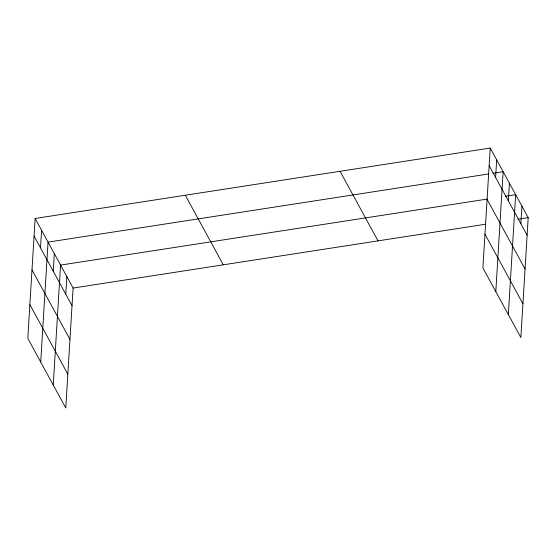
<?xml version="1.0" encoding="UTF-8"?>
<svg xmlns="http://www.w3.org/2000/svg" width="556" height="556" viewBox="0 0 556 556"><rect width="100%" height="100%" fill="white"/><g stroke="black" fill="none" stroke-linecap="round" stroke-linejoin="round"><path stroke-width="0.83" d="M35.132 218.466L27.8 338.368L65.768 407.951L73.107 288.05L35.132 218.466L490.232 148.049L528.2 217.632L520.868 337.534L482.893 267.95L490.232 148.049M40.512 247.893L41.589 230.295M40.713 362.025L48.045 242.124L488.634 173.952M53.23 271.203L54.307 253.605M53.237 384.988L60.576 265.087L487.508 199.027M65.761 294.166L66.838 276.568M495.604 177.482L496.682 159.878M495.806 291.608L503.138 171.707L492.901 173.291M508.33 200.792L509.407 183.188M508.337 314.571L515.669 194.669L505.432 196.254M520.861 223.748L521.938 206.151M73.107 288.05L485.534 224.235M517.963 219.217L528.2 217.632M489.155 165.653L527.123 235.23M487.091 199.409L525.059 268.993M484.964 234.194L522.932 303.778M340.05 171.29L378.017 240.866M185.315 195.225L223.283 264.809M34.055 236.064L72.03 305.647M31.991 269.827L69.966 339.403M29.864 304.612L67.832 374.188"/></g></svg>
